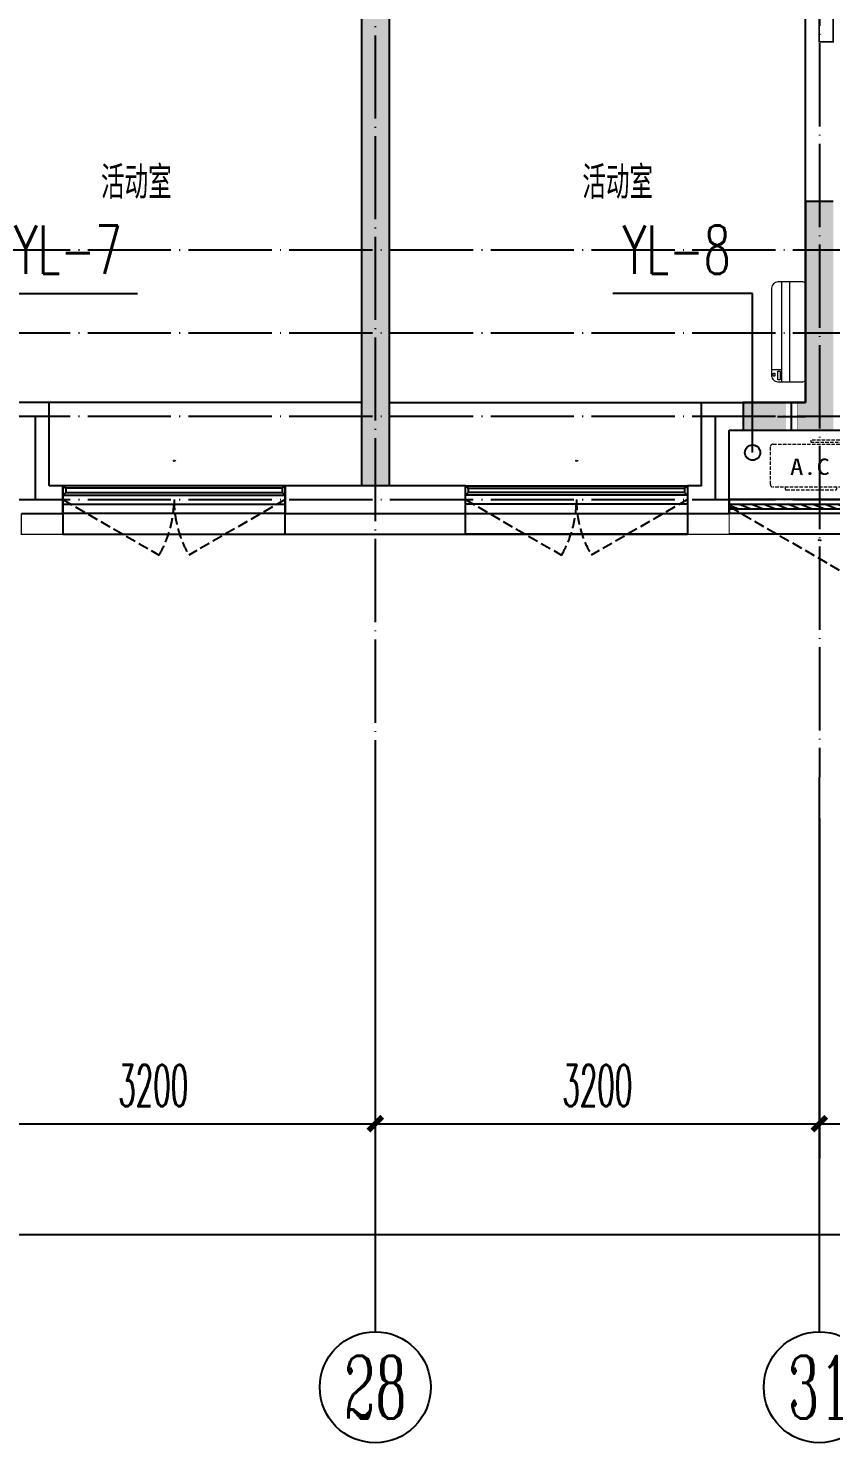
# Model space of a CAD drawing. Extents: x 27938 to 1507990, y 110129 to 923079.
# Drawn here: x 862917 to 868699, y 357024 to 367223 of the extents above; entities that cross this region are included whole.
import ezdxf
from ezdxf.enums import TextEntityAlignment as Align

# ---------------------------------------------------------------- set-up
doc = ezdxf.new("R2010")
doc.units = 0
doc.header["$LTSCALE"] = 1000
doc.header["$MEASUREMENT"] = 0
doc.linetypes.add('DASH', pattern=[0.35, 0.25, -0.1])
doc.linetypes.add('DOTE', pattern=[2.42, 2, -0.2, 0.02, -0.2])
for name, color, linetype in [('3-栏杆1', 135, 'Continuous'), ('3.5方案汇报，与郭总、侯月琴确定户型_t8$0$2020.03.04 -1安徽标准化洋房户型(UA）_t8_t8$0$看线', 154, 'Continuous'), ('AXIS', 3, 'Continuous'), ('AXIS_TEXT', 7, 'Continuous'), ('COLUMN', 9, 'Continuous'), ('DIM_雨水', 4, 'Continuous'), ('DOTE', 1, 'Continuous'), ('PUB_HATCH', 8, 'Continuous'), ('PUB_TEXT', 4, 'Continuous'), ('VPIPE-雨水', 4, 'Y'), ('WALL', 9, 'Continuous'), ('WINDOW', 4, 'Continuous'), ('WINDOW_TEXT', 7, 'Continuous'), ('保温', 6, 'Continuous'), ('机电标识类', 1, 'Continuous'), ('看线', 251, 'Continuous')]:
    doc.layers.add(name, color=color, linetype=linetype)
for name, color, linetype, lineweight in [('EQUIP-消防', 3, 'Continuous', 20), ('平面-空调室内机', 176, 'Continuous', 9), ('平面-空调预留孔', 173, 'Continuous', 15), ('空调', 76, 'Continuous', 13)]:
    doc.layers.add(name, color=color, linetype=linetype, lineweight=lineweight)
doc.styles.add('_TCH_AXIS', font='COMPLEX', dxfattribs={"bigfont": 'GBCBIG'})
doc.styles.add('_TCH_DIM_T3', font='SIMPLEX.shx', dxfattribs={"width": 0.494118, "bigfont": 'GBCBIG.shx'})
doc.styles.add('_TCH_WINDOW', font='SIMPLEX.shx', dxfattribs={"width": 0.7, "height": 3.5, "bigfont": 'GBCBIG.shx'})
doc.styles.add('_TWT_SERIAL', font='SIMPLEX', dxfattribs={"width": 0.8, "height": 3.5, "bigfont": 'HZTXT'})
doc.styles.add('COMPLEX', font='COMPLEX')
doc.styles.get("Standard").update_dxf_attribs({"font": 'gbenor.shx', "bigfont": 'gbcbig.shx'})
doc.styles.add('房间名称', font='TSSDENG', dxfattribs={"width": 0.8, "bigfont": 'HZTXT'})
doc.styles.add('黑体', font='simhei.ttf')
doc.linetypes.add('Y', pattern='A,3,-0.2,["Y",Standard,S=0.25,R=0,X=-0.1,Y=-0.115],-0.2', length=3.4)
doc.dimstyles.new('_TCH_ARCH&&100', dxfattribs={"dimtxt": 297.5, "dimasz": 100, "dimexe": 250, "dimexo": 300, "dimgap": 126.25, "dimtad": 1, "dimdec": 0, "dimzin": 0, "dimdsep": 46, "dimtxsty": '_TCH_DIM_T3', "dimblk": 'ARCHTICK', "dimcen": 0.09, "dimclrt": 4, "dimazin": 2, "dimtfac": 1, "dimtdec": 0, "dimtix": 1, "dimtmove": 2, "dimatfit": 3, "dimfxl": 100, "dimtolj": 1, "dimtzin": 0, "dimarcsym": 0})

# ---------------------------------------------------------------- blocks, each defined once
blk = doc.blocks.new('GDGDGDSDA')
at = {"layer": 'DOTE', "color": 0, "linetype": 'DOTE', "ltscale": 0.3}
for p, q in [((460035, 370658), (460035, 359558)), ((456835, 366358), (456835, 359558)), ((471335, 363358), (417335, 363358)), ((471335, 362758), (417335, 362758)), ((471335, 362158), (417335, 362158)), ((454385, 362158), (454385, 361558)), ((459285, 362158), (459285, 361558)), ((471335, 361558), (417335, 361558))]:
    blk.add_line(p, q, dxfattribs=at)
blk = doc.blocks.new('GFDGFSDFGD')
at = {"layer": 'PUB_HATCH'}
blk.add_hatch(color=256, dxfattribs=at).paths.add_polyline_path([(460767, 364324), (461417, 364324), (461417, 365974), (461217, 365974), (461217, 364524), (460767, 364524)])
at = {"layer": 'COLUMN', "color": 6}
for p, q in [((461417, 365974), (461217, 365974)), ((461217, 365974), (461217, 364524)), ((461217, 364524), (460767, 364524)), ((460767, 364524), (460767, 364324)), ((460767, 364324), (461417, 364324))]:
    blk.add_line(p, q, dxfattribs=at)
blk = doc.blocks.new('GDFGDGRD')
at = {"layer": '保温', "linetype": 'Continuous', "ltscale": 10}
h = blk.add_hatch(dxfattribs=at)
h.set_pattern_fill('HEX', color=251, scale=10, angle=90, style=0)
h.set_pattern_definition([(90, (-70765.891, -152124.736), (-16.49778, 1e-15), [9.525, -19.05]), (210, (-70765.891, -152124.736), (8.24889, -14.2874966), [9.525, -19.05]), (150, (-70765.891, -152115.211), (-8.24889, -14.2874966), [9.525, -19.05])])
h.paths.add_polyline_path([(433017, 363924), (433217, 363924), (433217, 368524), (433017, 368524)])
at = {"layer": '保温', "color": 251, "linetype": 'ByBlock', "ltscale": 10}
blk.add_line((433017, 363924), (433217, 363924), dxfattribs=at)
blk = doc.blocks.new('ASDFSD')
at = {"layer": '3-栏杆1', "color": 5}
for p, q in [((681763, 334938), (681742, 334955)), ((681742, 334955), (681763, 334938)), ((683322, 334937), (681763, 334938)), ((681763, 334938), (681763, 334908)), ((683322, 334938), (683342, 334955)), ((683342, 334955), (683322, 334938)), ((683322, 334938), (683322, 334908)), ((681742, 334888), (681763, 334908)), ((681763, 334908), (683322, 334908)), ((683322, 334908), (683342, 334888)), ((683342, 334888), (683322, 334908))]:
    blk.add_line(p, q, dxfattribs=at)
blk = doc.blocks.new('dongkong')
blk.add_wipeout([(-603756, 210771), (-603756, 210571), (-603836, 210571), (-603836, 210771)])
at = {"layer": '机电标识类', "color": 250, "linetype": 'DASH', "ltscale": 400}
for p, q in [((-603796, 210771), (-603796, 210571)), ((-603896, 210671), (-603696, 210671))]:
    blk.add_line(p, q, dxfattribs=at)
at = {"layer": '空调', "color": 6, "linetype": 'DASH', "const_width": 2}
blk.add_lwpolyline([(-603756, 210771), (-603756, 210571), (-603836, 210571), (-603836, 210771)], close=True, dxfattribs=at)
blk = doc.blocks.new('A$C001338C2')
for p, q in [((845, 304), (55, 304)), ((109, 215), (109, 304)), ((0, 249), (0, 22)), ((900, 22), (900, 249)), ((22, 0), (878, 0))]:
    blk.add_line(p, q)
at = {"lineweight": 5}
for p, q in [((900, 215), (0, 215)), ((900, 143), (0, 143))]:
    blk.add_line(p, q, dxfattribs=at)
for points in [[(73, 275), (57, 275, -0.414214), (51, 281), (51, 283, -0.414214), (57, 289), (73, 289, -0.414214), (79, 283), (79, 281, -0.414214)], [(89, 226), (22, 226, -0.414214), (17, 232), (17, 243, -0.414214), (22, 249), (89, 249, -0.414214), (95, 243), (95, 232, -0.414214)]]:
    blk.add_lwpolyline(points, format="xyb", close=True)
for centre, radius, start, end in [((55, 249), 55, 90, 180), ((845, 249), 55, 360, 90), ((22, 22), 22, 180, 270), ((878, 22), 22, 270, 360)]:
    blk.add_arc(centre, radius, start, end)
blk = doc.blocks.new('gsergvr')
at = {"layer": '平面-空调预留孔', "linetype": 'DASH', "ltscale": 0.1}
for p, q in [((34075, 17176), (34075, 17166)), ((34085, 17156), (34438, 17156)), ((34448, 17166), (34448, 17176))]:
    blk.add_line(p, q, dxfattribs=at)
blk.add_lwpolyline([(34729, 17176), (33989, 17176, -0.414214), (33969, 17196), (33969, 17466, -0.414214), (33989, 17486), (34729, 17486, -0.414214), (34749, 17466), (34749, 17196, -0.414214)], format="xyb", close=True, dxfattribs=at)
blk.add_lwpolyline([(34679, 17515), (34260, 17515), (34260, 17500), (34679, 17500)], close=True, dxfattribs=at)
for centre, start, end in [((34085, 17166), 180, 270), ((34438, 17166), 270, 0)]:
    blk.add_arc(centre, 10, start, end, dxfattribs=at)
at = {"layer": '平面-空调预留孔', "color": 251, "linetype": 'DASH', "ltscale": 0.1, "true_color": 0x636466, "style": '黑体', "width": 1.2}
blk.add_text('A.C', height=117, dxfattribs=at).set_placement((34111, 17265))
blk = doc.blocks.new('rtyryrtyeeretee')
at = {"layer": '平面-空调预留孔'}
blk.add_blockref('gsergvr', (635673, 326706), dxfattribs=at)
blk = doc.blocks.new('GDGDRGDGDRGDR')
blk.add_blockref('rtyryrtyeeretee', (-208678, 97240))
blk = doc.blocks.new('FSFSFSFSEG')
at = {"layer": 'EQUIP-消防', "const_width": 12.8}
blk.add_lwpolyline([(136867, 335153), (136467, 335153), (136467, 335053), (136867, 335053)], close=True, dxfattribs=at)
at = {"layer": 'PUB_TEXT', "color": 7, "true_color": 0xffffff, "style": '房间名称', "width": 0.8}
blk.add_text('rD', height=64.8, dxfattribs=at).set_placement((136634, 335069))
blk = doc.blocks.new('GHFHFHTFHCSDCS')
at = {"rotation": 89.99999999297357}
blk.add_blockref('FSFSFSFSEG', (796469, 230657), dxfattribs=at)
blk = doc.blocks.new('_ArchTick')
at = {"color": 0, "linetype": 'ByBlock', "const_width": 0.4}
blk.add_lwpolyline([(-0.5, -0.5), (0.5, 0.5)], dxfattribs=at)
blk = doc.blocks.new('*D833')
at = {"layer": 'AXIS', "color": 0, "lineweight": -2}
for p, q in [((868617, 361524), (868617, 359074)), ((874417, 361524), (874417, 359074)), ((868617, 359324), (874417, 359324))]:
    blk.add_line(p, q, dxfattribs=at)
at = {"layer": 'Defpoints', "color": 0}
for p in [(868617, 361824), (874417, 361824), (874417, 359324)]:
    blk.add_point(p, dxfattribs=at)
at = {"layer": 'AXIS', "color": 0, "lineweight": -2, "xscale": 100, "yscale": 100, "zscale": 100, "rotation": 180}
blk.add_blockref('_ArchTick', (868617, 359324), dxfattribs=at)
at = {"layer": 'AXIS', "color": 0, "lineweight": -2, "xscale": 100, "yscale": 100, "zscale": 100}
blk.add_blockref('_ArchTick', (874417, 359324), dxfattribs=at)
at = {"layer": 'AXIS', "color": 4, "insert": (871517, 359599), "char_height": 297.5, "attachment_point": 5, "style": '_TCH_DIM_T3'}
blk.add_mtext('\\A1;5800', dxfattribs=at)
blk = doc.blocks.new('*D834')
at = {"layer": 'AXIS', "color": 0, "lineweight": -2}
for p, q in [((865417, 361524), (865417, 359074)), ((868617, 361524), (868617, 359074)), ((865417, 359324), (868617, 359324))]:
    blk.add_line(p, q, dxfattribs=at)
at = {"layer": 'Defpoints', "color": 0}
for p in [(865417, 361824), (868617, 361824), (868617, 359324)]:
    blk.add_point(p, dxfattribs=at)
at = {"layer": 'AXIS', "color": 0, "lineweight": -2, "xscale": 100, "yscale": 100, "zscale": 100, "rotation": 180}
blk.add_blockref('_ArchTick', (865417, 359324), dxfattribs=at)
at = {"layer": 'AXIS', "color": 0, "lineweight": -2, "xscale": 100, "yscale": 100, "zscale": 100}
blk.add_blockref('_ArchTick', (868617, 359324), dxfattribs=at)
at = {"layer": 'AXIS', "color": 4, "insert": (867017, 359599), "char_height": 297.5, "attachment_point": 5, "style": '_TCH_DIM_T3'}
blk.add_mtext('\\A1;3200', dxfattribs=at)
blk = doc.blocks.new('*D835')
at = {"layer": 'AXIS', "color": 0, "lineweight": -2}
for p, q in [((862217, 361524), (862217, 359074)), ((865417, 361524), (865417, 359074)), ((862217, 359324), (865417, 359324))]:
    blk.add_line(p, q, dxfattribs=at)
at = {"layer": 'Defpoints', "color": 0}
for p in [(862217, 361824), (865417, 361824), (865417, 359324)]:
    blk.add_point(p, dxfattribs=at)
at = {"layer": 'AXIS', "color": 0, "lineweight": -2, "xscale": 100, "yscale": 100, "zscale": 100, "rotation": 180}
blk.add_blockref('_ArchTick', (862217, 359324), dxfattribs=at)
at = {"layer": 'AXIS', "color": 0, "lineweight": -2, "xscale": 100, "yscale": 100, "zscale": 100}
blk.add_blockref('_ArchTick', (865417, 359324), dxfattribs=at)
at = {"layer": 'AXIS', "color": 4, "insert": (863817, 359599), "char_height": 297.5, "attachment_point": 5, "style": '_TCH_DIM_T3'}
blk.add_mtext('\\A1;3200', dxfattribs=at)
blk = doc.blocks.new('*D845')
at = {"layer": 'AXIS', "color": 0, "lineweight": -2}
for p, q in [((827817, 361524), (827817, 358274)), ((878017, 361524), (878017, 358274)), ((827817, 358524), (878017, 358524))]:
    blk.add_line(p, q, dxfattribs=at)
at = {"layer": 'Defpoints', "color": 0}
for p in [(827817, 361824), (878017, 361824), (878017, 358524)]:
    blk.add_point(p, dxfattribs=at)
at = {"layer": 'AXIS', "color": 0, "lineweight": -2, "xscale": 100, "yscale": 100, "zscale": 100, "rotation": 180}
blk.add_blockref('_ArchTick', (827817, 358524), dxfattribs=at)
at = {"layer": 'AXIS', "color": 0, "lineweight": -2, "xscale": 100, "yscale": 100, "zscale": 100}
blk.add_blockref('_ArchTick', (878017, 358524), dxfattribs=at)
at = {"layer": 'AXIS', "color": 4, "insert": (852917, 358799), "char_height": 297.5, "attachment_point": 5, "style": '_TCH_DIM_T3'}
blk.add_mtext('\\A1;50200', dxfattribs=at)
blk = doc.blocks.new('_AXISO')
blk.add_circle((0, 0), 0.5)
at = {"layer": 'AXIS_TEXT', "style": 'COMPLEX', "width": 1.041667}
blk.add_attdef('A', text='', height=0.56, dxfattribs=at).set_placement((-0.25, -0.28), (0.25, -0.28), align=Align.FIT)
blk = doc.blocks.new('$WINLIB2D$00000001')
at = {"color": 0}
for points in [[(-0.5, 0.5), (-0.5, -0.5)], [(-0.5, 0.5), (0.5, 0.5)], [(0.5, -0.5), (0.5, 0.5)], [(0.5, 0.1667), (-0.5, 0.1667)], [(0.5, -0.1667), (-0.5, -0.1667)], [(-0.5, -0.5), (0.5, -0.5)]]:
    blk.add_lwpolyline(points, dxfattribs=at)
blk = doc.blocks.new('$WINLIB2D$00000039')
at = {"color": 0}
for points in [[(-0.5, 0.5), (-0.5, -0.5)], [(0.5, 0.5), (-0.5, 0.5)], [(0.5, -0.5), (0.5, 0.5)], [(-0.5, 0.1667), (0.5, 0.1667)], [(-0.3839, -0.1667), (-0.448, 0.1667)], [(-0.3159, -0.1667), (-0.38, 0.1667)], [(-0.2479, -0.1667), (-0.312, 0.1667)], [(-0.1799, -0.1667), (-0.244, 0.1667)], [(-0.1119, -0.1667), (-0.176, 0.1667)], [(-0.0439, -0.1667), (-0.108, 0.1667)], [(0.0241, -0.1667), (-0.04, 0.1667)], [(0.0921, -0.1667), (0.028, 0.1667)], [(0.16, -0.1667), (0.0959, 0.1667)], [(0.228, -0.1667), (0.1639, 0.1667)], [(0.296, -0.1667), (0.2319, 0.1667)], [(0.364, -0.1667), (0.2999, 0.1667)], [(0.432, -0.1667), (0.3679, 0.1667)], [(0.5, -0.1667), (0.4359, 0.1667)], [(-0.4519, -0.1667), (-0.5, 0.0836)], [(-0.5, -0.1667), (0.5, -0.1667)], [(0.5, -0.5), (-0.5, -0.5)]]:
    blk.add_lwpolyline(points, dxfattribs=at)

msp = doc.modelspace()

# ---------------------------------------------------------------- linework, layer by layer
at = {"color": 8, "const_width": 8}
for points in [[(862866.6, 363723.7), (862866.6, 363573.7), (863166.6, 363573.7), (863166.6, 363723.7)], [(867966.6, 363723.7), (867966.6, 363573.7), (867666.6, 363573.7), (867666.6, 363723.7)]]:
    msp.add_lwpolyline(points, dxfattribs=at)
at = {"layer": '3.5方案汇报，与郭总、侯月琴确定户型_t8$0$2020.03.04 -1安徽标准化洋房户型(UA）_t8_t8$0$看线', "color": 8, "ltscale": 10}
for p, q in [((865316.6, 364523.7), (863066.6, 364523.7)), ((865516.6, 364523.7), (867766.6, 364523.7))]:
    msp.add_line(p, q, dxfattribs=at)
at = {"layer": 'AXIS', "color": 8}
for p, q in [((865416.6, 361823.7), (865416.6, 357823.7)), ((868616.6, 361823.7), (868616.6, 357823.7))]:
    msp.add_line(p, q, dxfattribs=at)
at = {"layer": 'WALL', "color": 8}
for p, q in [((862866.6, 363723.7), (863166.6, 363723.7)), ((864766.6, 363723.7), (865416.6, 363723.7)), ((865416.6, 363723.7), (866066.6, 363723.7)), ((867666.6, 363723.7), (867966.6, 363723.7))]:
    msp.add_line(p, q, dxfattribs=at)
at = {"layer": 'WINDOW', "color": 8, "linetype": 'DASH', "ltscale": 0.3}
for points in [[(863166.6, 363823.7), (863859.4, 363423.7, 0.1316525), (863966.6, 363823.7)], [(864766.6, 363823.7), (864073.8, 363423.7, -0.1316525), (863966.6, 363823.7)], [(866066.6, 363823.7), (866759.4, 363423.7, 0.1316525), (866866.6, 363823.7)], [(867666.6, 363823.7), (866973.8, 363423.7, -0.1316525), (866866.6, 363823.7)], [(867968.5, 363773.7), (869094.3, 363123.7, 0.1316525), (869268.5, 363773.7)]]:
    msp.add_lwpolyline(points, format="xyb", dxfattribs=at)
at = {"layer": '看线', "color": 8, "ltscale": 0.5}
for points in [[(863166.6, 363723.7), (863166.6, 363573.7), (864766.6, 363573.7), (864766.6, 363723.7)], [(867666.6, 363723.7), (867666.6, 363573.7), (866066.6, 363573.7), (866066.6, 363723.7)], [(863166.6, 363573.7), (867666.6, 363573.7)], [(869266.6, 363573.7), (867966.6, 363573.7)]]:
    msp.add_lwpolyline(points, dxfattribs=at)

# ---------------------------------------------------------------- block references
at = {"color": 8}
for name, p in [('GFDGFSDFGD', (407300, 0)), ('GHFHFHTFHCSDCS', (407300, 0)), ('ASDFSD', (181424.3, 28968.4))]:
    msp.add_blockref(name, p, dxfattribs=at)
at = {"color": 8, "xscale": -1}
for name, p in [('GDFGDGRD', (1298533.2, 0)), ('ASDFSD', (1549408.9, 28968.4))]:
    msp.add_blockref(name, p, dxfattribs=at)
at = {"layer": 'AXIS', "color": 8}
ref = msp.add_blockref('_AXISO', (865416.6, 357423.7), dxfattribs=dict(at, xscale=800, yscale=800, zscale=800))
ref.add_attrib('A', '28', dxfattribs={"layer": 'AXIS_TEXT', "color": 8, "ltscale": 0.5, "height": 452.55, "style": '_TCH_AXIS', "width": 0.617647}).set_placement((865190.3, 357197.4), (865642.8, 357197.4), align=Align.FIT)
ref = msp.add_blockref('_AXISO', (868616.6, 357423.7), dxfattribs=dict(at, xscale=800, yscale=800, zscale=800))
ref.add_attrib('A', '31', dxfattribs={"layer": 'AXIS_TEXT', "color": 8, "ltscale": 0.5, "height": 452.55, "style": '_TCH_AXIS', "width": 0.75}).set_placement((868390.3, 357197.4), (868842.9, 357197.4), align=Align.FIT)
at = {"layer": 'DOTE', "color": 169}
msp.add_blockref('GDGDGDSDA', (408581.8, 2265.4), dxfattribs=at)
at = {"layer": 'WINDOW', "color": 8}
ref = msp.add_blockref('$WINLIB2D$00000039', (868617.5, 363773.7), dxfattribs=dict(at, xscale=1299.999999983003, yscale=100, zscale=1299.999999983003))
ref.add_attrib('A', 'BYC1322a', (868607, 363528.2), dxfattribs={"layer": 'WINDOW_TEXT', "color": 8, "ltscale": 0.5, "height": 5.95, "style": '_TCH_WINDOW', "width": 0.494118})
at = {"layer": '平面-空调预留孔', "color": 8, "xscale": 0.800000000046565, "yscale": 0.800000000046565, "zscale": 0.800000000046565, "rotation": 90.00000023343017}
msp.add_blockref('A$C001338C2', (868516.4, 364673.7), dxfattribs=at)

# ---------------------------------------------------------------- dimensions: what is measured, and where the dimension line sits
at = {"layer": 'AXIS', "color": 8}
for p1, p2, distance, picture, middle in [((827816.6, 361823.7), (878016.6, 361823.7), -3300, '*D845', (852916.6, 358798.7)), ((862216.6, 361823.7), (865416.6, 361823.7), -2500, '*D835', (863816.6, 359598.7)), ((865416.6, 361823.7), (868616.6, 361823.7), -2500, '*D834', (867016.6, 359598.7)), ((868616.6, 361823.7), (874416.6, 361823.7), -2500, '*D833', (871516.6, 359598.7))]:
    dim = msp.add_aligned_dim(p1=p1, p2=p2, distance=distance, dimstyle='_TCH_ARCH&&100', dxfattribs=at)
    dim.commit()
    dim.dimension.update_dxf_attribs({"geometry": picture, "text_midpoint": middle})

# ---------------------------------------------------------------- next in the draw order: block references
at = {"layer": '平面-空调室内机', "color": 8, "ltscale": 0.3, "xscale": -1, "rotation": 180}
msp.add_blockref('dongkong', (1472212.5, 575094.5), dxfattribs=at)

# ---------------------------------------------------------------- next in the draw order: block references
at = {"color": 8}
msp.add_blockref('GDGDRGDGDRGDR', (407300, -77208.4), dxfattribs=at)

# ---------------------------------------------------------------- next in the draw order: linework, layer by layer
at = {"layer": 'DIM_雨水'}
for p, q in [((862697.2, 365311.3), (863704.1, 365311.3)), ((868136, 365311.3), (867129.1, 365311.3)), ((868136, 364162.9), (868136, 365311.3))]:
    msp.add_line(p, q, dxfattribs=at)
at = {"layer": 'VPIPE-雨水'}
msp.add_circle((868136, 364162.9), 55, dxfattribs=at)
at = {"layer": 'WALL', "color": 8}
for p, q in [((865316.6, 368523.7), (865316.6, 363923.7)), ((865516.6, 368523.7), (865516.6, 363923.7)), ((868516.6, 365623.7), (868516.6, 368523.7)), ((868516.6, 364523.7), (868516.6, 365623.7)), ((863066.6, 364523.7), (862316.6, 364523.7)), ((863066.6, 363923.7), (863066.6, 364523.7)), ((867766.6, 364523.7), (868516.6, 364523.7)), ((867766.6, 363923.7), (867766.6, 364523.7)), ((867966.6, 364323.7), (868616.6, 364323.7)), ((867966.6, 363723.7), (867966.6, 364323.7)), ((868616.6, 364323.7), (869266.6, 364323.7)), ((863166.6, 363923.7), (863066.6, 363923.7)), ((863166.6, 363723.7), (863166.6, 363923.7)), ((865316.6, 363923.7), (864766.6, 363923.7)), ((864766.6, 363923.7), (864766.6, 363723.7)), ((866066.6, 363923.7), (865516.6, 363923.7)), ((866066.6, 363723.7), (866066.6, 363923.7)), ((867766.6, 363923.7), (867666.6, 363923.7)), ((867666.6, 363923.7), (867666.6, 363723.7))]:
    msp.add_line(p, q, dxfattribs=at)

# ---------------------------------------------------------------- next in the draw order: block references
at = {"layer": 'WINDOW', "color": 8}
ref = msp.add_blockref('$WINLIB2D$00000001', (863966.6, 363823.7), dxfattribs=dict(at, xscale=-1600, yscale=-200, zscale=-1600))
ref.add_attrib('A', 'TC1617', (863959.2, 364100.6), dxfattribs={"layer": 'WINDOW_TEXT', "color": 8, "ltscale": 0.5, "height": 5.95, "style": '_TCH_WINDOW', "width": 0.494118})
ref = msp.add_blockref('$WINLIB2D$00000001', (866866.6, 363823.7), dxfattribs=dict(at, xscale=1600, yscale=-200, zscale=1600))
ref.add_attrib('A', 'TC1617', (866859.2, 364100.6), dxfattribs={"layer": 'WINDOW_TEXT', "color": 8, "ltscale": 0.5, "height": 5.95, "style": '_TCH_WINDOW', "width": 0.494118})

# ---------------------------------------------------------------- next in the draw order: texts
at = {"layer": 'DIM_雨水', "color": 7, "style": '_TWT_SERIAL', "width": 0.64}
for s, p in [('YL-7', (862812.8, 365451.3)), ('YL-8', (867199.1, 365451.3))]:
    msp.add_text(s, height=350, dxfattribs=at).set_placement(p)
at = {"layer": 'PUB_TEXT', "color": 8}
for p in [(863439.8, 365992), (866908.6, 365992)]:
    msp.add_text('活动室', height=236.31, dxfattribs=at).set_placement(p)

doc.saveas('drawing.dxf')
